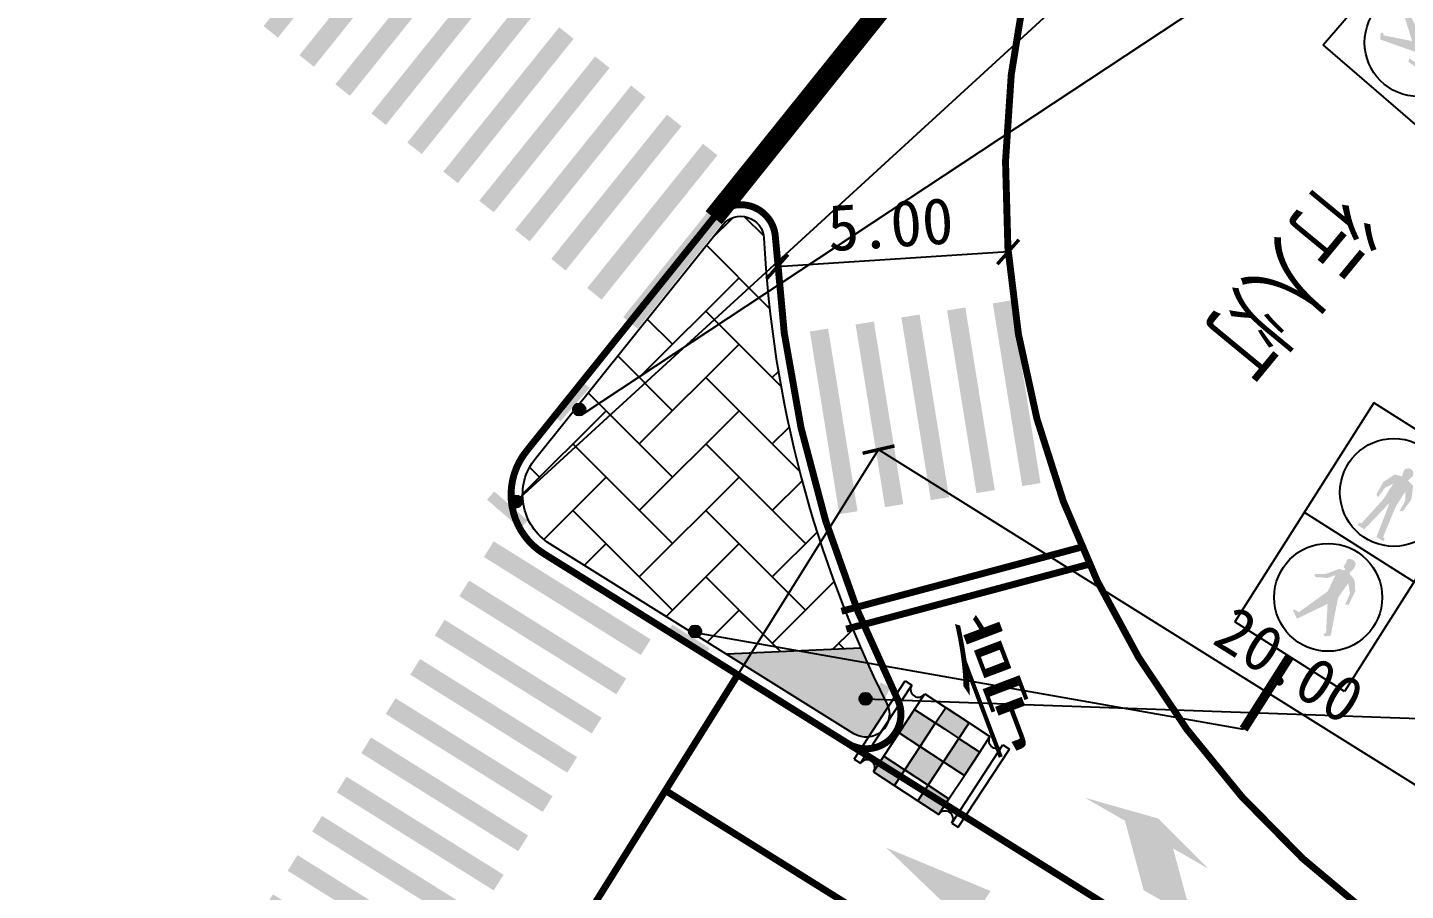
# Model space of a CAD drawing. Header units: millimetres. Extents: x 67546 to 67853, y 50657 to 50921.
# Drawn here: x 67696.48 to 67726.25, y 50772.62 to 50791.28 of the extents above; entities that cross this region are included whole.
import ezdxf

# ---------------------------------------------------------------- set-up
doc = ezdxf.new("R2010")
doc.units = ezdxf.units.MM
doc.linetypes.add('JTSS02', pattern=[2, 1, -1])
for name, color, linetype in [('@-交通信号', 7, 'Continuous'), ('@-交通岛', 82, 'Continuous'), ('@-交通标志', 7, 'Continuous'), ('@-设计标注', 7, 'Continuous'), ('@-路面边线', 7, 'Continuous'), ('@-辅助设计', 4, 'Continuous'), ('@-隔离岛', 3, 'Continuous'), ('交通标志', 7, 'Continuous')]:
    doc.layers.add(name, color=color, linetype=linetype)
doc.layers.add('@-道路标线', color=7, linetype='Continuous', lineweight=0)
doc.layers.get('0').off()
doc.layers.get('@-辅助设计').off()
doc.styles.add('--黑体', font='simhei.ttf')
doc.styles.add('STYLE1', font='simhei.ttf', dxfattribs={"width": 0.8})
doc.styles.add('宋体', font='')
doc.styles.get('宋体').set_extended_font_data('SimSun')
doc.dimstyles.new('标志标注', dxfattribs={"dimtxt": 1, "dimasz": 0.5, "dimexe": 0, "dimexo": 0, "dimgap": 0.25, "dimtad": 1, "dimzin": 0, "dimdsep": 46, "dimtxsty": '--黑体', "dimblk": 'ARCHTICK', "dimcen": 0.09, "dimadec": 0, "dimazin": 0, "dimtfac": 1, "dimtix": 1, "dimtmove": 1, "dimatfit": 0, "dimfxl": 1, "dimtolj": 1, "dimtzin": 0, "dimarcsym": 0})

# ---------------------------------------------------------------- blocks, each defined once
blk = doc.blocks.new('A$C4D5C2BD2')
at = {"layer": '@-交通信号', "linetype": 'ByBlock', "lineweight": -3}
blk.add_hatch(color=14, dxfattribs=at).paths.add_polyline_path([(0.5572020175083134, 0.5146595514379442, 1), (0.2922885207311656, 0.5146595514379442, 1)])
h = blk.add_hatch(color=14, dxfattribs=at)
edge = h.paths.add_edge_path()
edge.add_line((0.981396496295929, 0.3103656233288348), (0.9047607928514481, 0.5335762156173587))
edge.add_line((0.9047607928514481, 0.5335762188769877), (0.000568583607673645, 0.2231366215273738))
edge.add_line((0.0005685761570930481, 0.2231366285122931), (0.07720427960157394, -7.396377623081207e-05))
edge.add_line((0.07720427960157394, -7.396703585982323e-05), (0.9813964888453484, 0.3103656303137541))
at = {"layer": '@-交通信号', "color": 14}
blk.add_circle((0.4247452691197395, 0.5146595514379442, 363.6511633631799), 0.1324567483885739, dxfattribs=at)
blk = doc.blocks.new('A$C3CD052C4')
at = {"layer": '@-交通信号'}
h = blk.add_hatch(color=256, dxfattribs=at)
h.paths.add_polyline_path([(0.1983859571773792, 4.356085207038632), (0.3037263108562911, 4.182178008431947), (0.3200045453995699, 3.934058719638415), (0.3810483660345199, 3.966599105235218), (0.4013966001366498, 4.275731142948644), (0.2752394003473455, 4.548255585470542), (0.1207051664969185, 4.589344146314033), (0.1368730835529277, 4.649943680897195), (0.157221317771473, 4.715024181221452), (0.1409426421305398, 4.776036930097689), (0.1002470557141351, 4.8142541802099), (0.04286595714802388, 4.829918102943338), (-0.01451514147629496, 4.814254180208081), (-0.05521072783449199, 4.77603693009587), (-0.07148940341721755, 4.715024181205081), (-0.05114116919867229, 4.649943680909928), (-0.03497325220087077, 4.589344146312214), (-0.1895074860512977, 4.548255585452353), (-0.3156646858988097, 4.275731142926816), (-0.2953164516802644, 3.966599105244313), (-0.2342726311035221, 3.934058719632958), (-0.2179943965602433, 4.182178008441042), (-0.1126540429395391, 4.356085207034994), (-0.1126540428813314, 3.967285207005261), (-0.2342726310889702, 3.267445207033234), (-0.279085850372212, 3.25705659617779), (-0.2912468931463081, 3.189701124136263), (-0.1126540429249872, 3.189685207004004), (0.04286595720623154, 3.967285207021632), (0.1983859571919311, 3.189685207022194), (0.3769788072968367, 3.18970112414172), (0.3648177647555713, 3.257056596183247), (0.3200045454141218, 3.267445207024139), (0.1983859571773792, 3.967285207023451)])
h.paths.add_polyline_path([(-0.06118429476919118, 1.636378291499568), (-0.3482229192304658, 0.9205713478113466), (-0.4579572204529541, 0.9188305799580121), (-0.4771172687906073, 0.8874937784821668), (-0.3065058634529123, 0.7793136970540218), (0.08171556417073589, 1.403055258662789), (0.3901159533270402, 0.8554683633010427), (0.3610900809726445, 0.822830726599932), (0.3647185906738741, 0.7974457475393137), (0.4082571785402251, 0.7793136970467458), (0.506219883376616, 0.8590945566884329), (0.2014475629403023, 1.638771373256532), (0.2159607196663273, 2.019543891745343), (0.3683466593938647, 1.85998217249653), (0.408250562948524, 1.595980882662843), (0.4737198686198099, 1.636111189556686), (0.4445396291994257, 1.94701568977689), (0.3030383364821319, 2.150094438551605), (0.1325111714249942, 2.208116783383957), (0.1252545931201894, 2.251633812893488, 0.2072279350689316), (0.1346140927344095, 2.450030692549262, 0.0711061981058181), (0.1193633821385447, 2.472137523831407, 0.0975891202728249), (0.1034852991870139, 2.48372346323049, 0.0222332267681968), (0.08456203251262195, 2.491531811232562, 0.0407986121601978), (0.07378418094594963, 2.494460636444273, 0.0459787038497324), (0.04555813709157519, 2.49706172911101, 0.0363583218134128), (0.009835170960286632, 2.494460636444273, 0.02830864803348), (-0.00935821476741694, 2.490530535462312, 0.0246906909628924), (-0.03075985630857758, 2.483723463228671, 0.079384576499933), (-0.05583795587881468, 2.469505774046411, 0.1243502617140169), (-0.06706480044522323, 2.454712290782481, 0.0811445592898371), (-0.07183741006883793, 2.435193731856998, 0.0695555518301039), (-0.0704105976910796, 2.411836468469119, 0.0047304574096672), (-0.06829578496399336, 2.401883111553616, 0.0090106909384495), (-0.06704230702598579, 2.39668994594831, 0.057141586892112), (-0.06096273110597394, 2.380969756777631, -0.0682413411958788), (-0.05615765994298272, 2.367678773531225, -0.1243534000053011), (-0.05688904688577168, 2.34781299745373, 0.0894556629479959), (-0.05978576498455368, 2.320536050174269, 0.0148189027599731), (-0.05776430989499204, 2.300840494513977, -0.0224194918720017), (-0.05592311613145284, 2.279750535453786, 0.0428473774026392), (-0.05615765994298272, 2.26976586341334, 0.1828745618122536), (-0.05377668564324267, 2.264489678782411, 0.101618928131842), (-0.04527257199515589, 2.258886470561265, 0.0299215739039949), (-0.001733984012389556, 2.249434136931086), (-0.001733984012389556, 2.204490589996567), (-0.1098946226702537, 2.1785597586113), (-0.1807460487616481, 2.085614511275708), (-0.2914515398006188, 1.939557423202132), (-0.3313056047336431, 1.904149619640521), (-0.5062198836385505, 1.793500335124918), (-0.4530814243044006, 1.753666386819532), (-0.2629672755283536, 1.852729243923022), (-0.2161719821888255, 1.877593834708023), (-0.1098946225974942, 2.021437714965941)])
for p, q in [((-1.402307950018439, 5.60923179994461), (-1.402307949960232, -1.2732925824821e-11)), ((1.402307949902024, 5.609231799970075), (-1.402307950018439, 5.60923179994461)), ((1.402307949902024, 5.609231799970075), (1.402307949960232, 1.2732925824821e-11)), ((1.402307949989336, 2.804615899991404), (-1.402307950047543, 2.804615899995042)), ((1.402307949960232, 1.2732925824821e-11), (-1.402307949960232, -1.2732925824821e-11))]:
    blk.add_line(p, q, dxfattribs=at)
at = {"layer": '@-交通信号', "color": 1}
blk.add_circle((-1.01863406598568e-10, 4.206923849938903), 1.166399999991831, dxfattribs=at)
at = {"layer": '@-交通信号', "color": 3}
blk.add_circle((0.01579213106015231, 1.529717030643951), 1.166399999991831, dxfattribs=at)
blk = doc.blocks.new('A$C42B20481')
at = {"layer": '@-交通信号', "linetype": 'ByBlock', "lineweight": -3}
for points in [[(0.1324567483885739, 0, 1), (-0.1324567483885739, 0, 1)], [(0.4606980249664048, -0.3733013846704125), (0.4603487807471538, -0.1373016438719787), (-0.4956503291614354, -0.1387163790641353), (-0.4953010849567363, -0.374716119862569)]]:
    blk.add_hatch(color=14, dxfattribs=at).paths.add_polyline_path(points)
at = {"layer": '@-交通信号', "color": 14}
blk.add_circle((0, 0), 0.1324567483885739, dxfattribs=at)
blk = doc.blocks.new('*U50')
at = {"layer": '@-路面边线'}
h = blk.add_hatch(color=256, dxfattribs=at)
h.dxf.hatch_style = 1
h.paths.add_polyline_path([(0.3290716276812473, -0.00493495195909896), (0.3474177404914101, -4.004892879241841), (0.7474135332127638, -4.003058267962683), (0.7290674203821341, -0.003100340677790747)])
blk = doc.blocks.new('*U51')
at = {"layer": '@-辅助设计', "color": 0, "linetype": 'ByBlock', "lineweight": -2, "transparency": 16777216, "rotation": 321.0000000002346}
for p in [(67699.16209043124, 50798.41405245889), (67699.9392363927, 50797.78473206784), (67700.71638235416, 50797.15541167679), (67701.49352831562, 50796.52609128575), (67702.27067427708, 50795.8967708947), (67703.04782023854, 50795.26745050366), (67703.8249662, 50794.63813011261), (67704.60211216146, 50794.00880972156), (67705.37925812292, 50793.37948933052), (67706.15640408438, 50792.75016893947), (67706.93355004584, 50792.12084854842), (67707.7106960073, 50791.49152815738), (67708.48784196876, 50790.86220776632), (67709.26498793022, 50790.23288737528), (67710.04213389168, 50789.60356698423), (67710.81927985314, 50788.97424659318), (67711.5964258146, 50788.34492620214)]:
    blk.add_blockref('*U50', p, dxfattribs=at)
blk = doc.blocks.new('*U52')
at = {"layer": '@-路面边线'}
h = blk.add_hatch(color=256, dxfattribs=at)
h.dxf.hatch_style = 1
h.paths.add_polyline_path([(0.3484640278604318, -0.002446980837731483), (0.3484640278656204, -4.002446980831996), (0.7484640278651242, -4.002446980828855), (0.7484640278599356, -0.002446980834590384)])
blk = doc.blocks.new('*U53')
at = {"layer": '@-辅助设计', "color": 0, "linetype": 'ByBlock', "lineweight": -2, "transparency": 16777216}
for p, rotation in [((67710.12682559651, 50778.3416462895), 237.9999999999303), ((67709.59690633227, 50777.49359819334), 237.9999999999303), ((67709.06698706804, 50776.64555009719), 237.9999999999303), ((67708.5370678038, 50775.79750200103), 237.9999999999303), ((67708.00714853957, 50774.94945390488), 237.9999999999303), ((67707.47722927533, 50774.10140580872), 237.9999999999303), ((67706.9473100111, 50773.25335771257), 237.9999999999303), ((67706.41739074686, 50772.40530961641), 237.9999999999303), ((67705.88747148264, 50771.55726152026), 237.9999999999158), ((67705.3575522184, 50770.7092134241), 237.9999999999303), ((67704.82763295417, 50769.86116532794), 237.9999999999303), ((67704.29771368993, 50769.01311723179), 237.9999999999303), ((67703.7677944257, 50768.16506913563), 237.9999999999303), ((67703.23787516146, 50767.31702103948), 237.9999999999303), ((67702.70795589723, 50766.46897294332), 237.9999999999303), ((67702.17803663299, 50765.62092484717), 237.9999999999158)]:
    blk.add_blockref('*U52', p, dxfattribs=dict(at, rotation=rotation))
blk = doc.blocks.new('*U61')
at = {"layer": '@-路面边线'}
h = blk.add_hatch(color=256, dxfattribs=at)
h.dxf.hatch_style = 1
h.paths.add_polyline_path([(0.07852621056734804, 1.98489577410758), (0.1066889735314466, -2.015005082014402), (0.5066790591402277, -2.012188805711053), (0.4785162961901873, 1.98771205040717)])
blk = doc.blocks.new('*U62')
at = {"layer": '@-辅助设计', "color": 0, "linetype": 'ByBlock', "lineweight": -2, "transparency": 16777216, "rotation": 188.7404699377522}
for p in [(67717.15250454354, 50783.24712101123), (67718.14089134317, 50783.3990800002), (67715.17573094429, 50782.94320303331), (67716.16411774392, 50783.09516202227), (67714.18734414467, 50782.79124404435)]:
    blk.add_blockref('*U61', p, dxfattribs=at)
blk = doc.blocks.new('A$C348E0356')
at = {"layer": '交通标志', "lineweight": 15}
h = blk.add_hatch(color=1, dxfattribs=at)
h.paths.add_polyline_path([(3.003229652764275, 1.581825583154568), (2.699315253586973, 2.053429645515278), (2.345612207427619, 1.825493846656171), (2.649526606546714, 1.35388978429546)])
h.paths.add_polyline_path([(1.699794109328649, 2.827652479812969), (2.00370850827312, 2.356048417277634), (2.357411554490681, 2.58398421613674), (2.053497155546209, 3.055588278657522)])
h.paths.add_polyline_path([(2.00370850827312, 2.356048417277634), (1.473153939063194, 2.014144718996249), (1.815057638159487, 1.483590148374786), (2.345612207427619, 1.825493846656171), (2.212649657740256, 2.031820624353712)])
h.paths.add_polyline_path([(2.11897203727858, 1.011986086014075), (1.815057638159487, 1.483590148374786), (1.284503068891353, 1.141686450093402), (1.588417468068655, 0.6700823877326914)])
h.paths.add_polyline_path([(1.169239540060515, 2.485748781531583), (0.6386849708505907, 2.143845083250199), (0.9425993697950616, 1.672241020714864), (1.473153939063194, 2.014144718996249)])
h.paths.add_polyline_path([(0.9425993697950616, 1.672241020714864), (0.5888963236357087, 1.444305221855755), (0.9308000227320008, 0.9137506512342952), (1.284503068891353, 1.141686450093402), (1.151540519262198, 1.348013227790942)])
at = {"layer": '交通标志', "lineweight": 25}
for p, q in [((1.768577406415715, 3.497717086982446), (6.21755607426e-05, 2.358038092701462)), ((1.863550656125879, 3.350340817545656), (1.768577406415715, 3.497717086982446)), ((1.863550656125879, 3.350340817545656), (0.0950354252709076, 2.210661823264671)), ((1.699794109328649, 2.827652479812969), (1.169239540060515, 2.485748781531583)), ((2.053497155546209, 3.055588278657522), (1.699794109328649, 2.827652479812969)), ((2.00370850827312, 2.356048417277634), (1.699794109328649, 2.827652479812969)), ((2.357411554490681, 2.58398421613674), (2.053497155546209, 3.055588278657522)), ((1.169239540060515, 2.485748781531583), (0.6386849708505907, 2.143845083250199)), ((1.473153939063194, 2.014144718996249), (1.169239540060515, 2.485748781531583)), ((2.357411554490681, 2.58398421613674), (2.00370850827312, 2.356048417277634)), ((2.699315253586973, 2.053429645515278), (2.357411554490681, 2.58398421613674)), ((0.0950354252709076, 2.210661823264671), (6.21755607426e-05, 2.358038092701462)), ((2.00370850827312, 2.356048417277634), (1.473153939063194, 2.014144718996249)), ((2.345612207427619, 1.825493846656171), (2.00370850827312, 2.356048417277634)), ((3.003229652764275, 1.581825583154568), (2.566352703957818, 2.259756423212819)), ((0.6386849708505907, 2.143845083250199), (0.2849819246330298, 1.91590928439109)), ((0.5888963236357087, 1.444305221855755), (0.2849819246330298, 1.91590928439109)), ((0.9425993697950616, 1.672241020714864), (0.6386849708505907, 2.143845083250199)), ((1.473153939063194, 2.014144718996249), (0.9425993697950616, 1.672241020714864)), ((1.815057638159487, 1.483590148374786), (1.473153939063194, 2.014144718996249)), ((2.649526606546714, 1.35388978429546), (2.212649657740256, 2.031820624353712)), ((2.699315253586973, 2.053429645515278), (2.345612207427619, 1.825493846656171)), ((0.9425993697950616, 1.672241020714864), (0.5888963236357087, 1.444305221855755)), ((1.284503068891353, 1.141686450093402), (0.9425993697950616, 1.672241020714864)), ((2.11897203727858, 1.011986086014075), (1.68209508853033, 1.689916926072328)), ((2.345612207427619, 1.825493846656171), (1.815057638159487, 1.483590148374786)), ((3.003229652764275, 1.581825583154568), (2.649526606546714, 1.35388978429546)), ((0.9308000227320008, 0.9137506512342952), (0.5888963236357087, 1.444305221855755)), ((1.588417468068655, 0.6700823877326914), (1.151540519262198, 1.348013227790942)), ((1.815057638159487, 1.483590148374786), (1.284503068891353, 1.141686450093402)), ((3.193176151951773, 1.287073044106364), (1.424660921038593, 0.1473940498253796)), ((2.649526606546714, 1.35388978429546), (2.11897203727858, 1.011986086014075)), ((3.288149401603732, 1.139696774669572), (3.193176151951773, 1.287073044106364)), ((1.234714421851094, 0.442146588873584), (0.7978374730446376, 1.120077428931835)), ((1.284503068891353, 1.141686450093402), (0.9308000227320008, 0.9137506512342952)), ((3.288149401603732, 1.139696774669572), (1.519634170748758, 1.7780388589e-05)), ((2.11897203727858, 1.011986086014075), (1.588417468068655, 0.6700823877326914)), ((1.588417468068655, 0.6700823877326914), (1.234714421851094, 0.442146588873584)), ((1.519634170748758, 1.7780388589e-05), (1.424660921038593, 0.1473940498253796))]:
    blk.add_line(p, q, dxfattribs=at)
for centre, major_axis, ratio, start_param, end_param in [((1.958523905836044, 3.202964548094313), (0.0132628393479032, 0.1748249984116091), 0.9999999976595978, 0.648165981041317, 3.789758634631108), ((0.1900086749810725, 2.06328555382788), (-0.1748249984686601, 0.0132628393522313), 0.999999997006934, 2.218962305269292, 5.360554958859085), ((3.098202902416232, 1.434449313717776), (-0.1748249984686601, 0.0132628393522313), 0.999999997006934, -0.9226303483204992, 2.218962305269292), ((1.329687671561259, 0.2947703194367932), (0.0132628393608787, 0.1748249985826468), 0.9999999959073038, 3.789758633994535, 6.931351287584327)]:
    blk.add_ellipse(centre, major_axis=major_axis, ratio=ratio, start_param=start_param, end_param=end_param, dxfattribs=at)
blk = doc.blocks.new('A$C174B43BA')
at = {"layer": '交通标志', "linetype": 'ByBlock', "lineweight": -3}
for points in [[(0.6366147921982129, 0.3842561724922007, 1), (0.3717012954210651, 0.3842561724922007, 1)], [(0.955758185315062, -1.431443593e-06), (0.9610766889582008, 0.2359386311726439), (0.0053193263074718, 0.2574830817691236), (8.226643331e-07, 0.0215430191528867)]]:
    blk.add_hatch(color=14, dxfattribs=at).paths.add_polyline_path(points)
at = {"layer": '交通标志', "color": 14}
blk.add_circle((0.504158043809639, 0.3842561724922007), 0.1324567483885739, dxfattribs=at)
blk = doc.blocks.new('_ARCHTICK')
at = {"color": 0, "linetype": 'ByBlock', "const_width": 0.15}
blk.add_lwpolyline([(-0.5, -0.5), (0.5, 0.5)], dxfattribs=at)
blk = doc.blocks.new('*D79')
at = {"layer": '@-设计标注', "color": 0, "lineweight": -2, "transparency": 16777216}
for p, q in [((67711.82292178884, 50777.28180776104), (67714.86513101678, 50782.15036023309)), ((67714.86513101678, 50782.15036023309), (67731.82609293991, 50771.55197494843)), ((67728.78388371196, 50766.68342247638), (67731.82609293991, 50771.55197494843))]:
    blk.add_line(p, q, dxfattribs=at)
at = {"layer": 'Defpoints', "color": 0, "transparency": 16777216}
for p in [(67711.82292178884, 50777.28180776104), (67731.82609293991, 50771.55197494843), (67728.78388371196, 50766.68342247638)]:
    blk.add_point(p, dxfattribs=at)
at = {"layer": '@-设计标注', "color": 0, "lineweight": -2, "transparency": 16777216, "xscale": 0.5, "yscale": 0.5, "zscale": 0.5}
for p, rotation in [((67714.86513101678, 50782.15036023309), 147.9999999999958), ((67731.82609293991, 50771.55197494843), 327.9999999999959)]:
    blk.add_blockref('_ARCHTICK', p, dxfattribs=dict(at, rotation=rotation))
at = {"layer": '@-设计标注', "color": 0, "transparency": 16777216, "insert": (67723.74602850105, 50777.49196797803), "char_height": 1, "attachment_point": 5, "rotation": 327.99999999999585, "style": '--黑体'}
blk.add_mtext('\\A1;20.00', dxfattribs=at)
blk = doc.blocks.new('*D113')
at = {"layer": '@-设计标注', "color": 0, "lineweight": -2, "transparency": 16777216}
for p, q in [((67717.64639900264, 50786.71209347437), (67717.66497645176, 50786.42367573636)), ((67712.65673897626, 50786.3907014686), (67712.67531642539, 50786.1022837306)), ((67717.66497645176, 50786.42367573636), (67712.67531642539, 50786.1022837306))]:
    blk.add_line(p, q, dxfattribs=at)
at = {"layer": 'Defpoints', "color": 0, "transparency": 16777216}
for p in [(67717.64639900264, 50786.71209347437), (67712.65673897626, 50786.3907014686), (67712.67531642539, 50786.1022837306)]:
    blk.add_point(p, dxfattribs=at)
at = {"layer": '@-设计标注', "color": 0, "lineweight": -2, "transparency": 16777216, "xscale": 0.5, "yscale": 0.5, "zscale": 0.5}
for p, rotation in [((67717.66497645176, 50786.42367573636), 3.685421927977916), ((67712.67531642539, 50786.1022837306), 183.6854219279779)]:
    blk.add_blockref('_ARCHTICK', p, dxfattribs=dict(at, rotation=rotation))
at = {"layer": '@-设计标注', "color": 0, "transparency": 16777216, "insert": (67715.1215765231, 50787.01703509701), "char_height": 1, "attachment_point": 5, "rotation": 3.6854219279778797, "style": '--黑体'}
blk.add_mtext('\\A1;5.00', dxfattribs=at)

msp = doc.modelspace()

# ---------------------------------------------------------------- hatches: boundary and pattern name
at = {"layer": '@-道路标线'}
for points in [[(67723.78952862296, 50770.95855039095), (67723.86432813472, 50771.08856974681), (67721.52397972092, 50772.43496096071), (67721.22947388291, 50773.52732825759), (67722.00959002109, 50773.0785311861), (67720.90886182208, 50774.17324458804), (67719.32252332346, 50774.62438776537), (67720.1893190311, 50774.12572435159), (67720.59426455888, 50772.62371931834), (67723.71472911065, 50770.82853103428)], [(67720.05259881768, 50770.25800828355), (67720.13470810677, 50770.38353941086), (67717.12196099621, 50772.35416237228), (67717.28617957913, 50772.60522463272), (67715.03135363621, 50773.54237988389), (67716.79352383806, 50771.85203785585), (67716.95774241854, 50772.10310011471), (67719.97048952692, 50770.13247715272)]]:
    msp.add_hatch(color=7, dxfattribs=at).paths.add_polyline_path(points)
at = {"layer": '@-隔离岛'}
h = msp.add_hatch(dxfattribs=at)
h.set_pattern_fill('GRASS', color=256, scale=0.02, angle=-1.6576033e-09, style=0)
h.set_pattern_definition([(90, (0, 0), (-0.3592102447896078, 0.3592102448103922), [0.09525, -0.6231704896]), (44.9999999983424, (0, 0), (-0.3592102448323739, 0.3592102448531583), [0.09525, -0.41275]), (134.9999999983424, (0, 0), (-0.3592102448531583, -0.3592102448323739), [0.09525, -0.41275])])
h.paths.add_polyline_path([(67714.47933528763, 50777.86038756352), (67711.58747743013, 50777.7237243257), (67714.3337647777, 50776.00765353067, 0.1648705589889544), (67714.6462013064, 50775.93393673826), (67715.07410627056, 50776.58663591662, 0.03769896971207618), (67715.04544896707, 50776.65625979078, -0.0009910385635177148), (67715.00066728992, 50776.74577833466), (67714.71641516281, 50776.75586227321, -0.9824251142804514), (67714.45158493578, 50776.76055826579, -1.017889287910225), (67714.71641516281, 50776.75586227321), (67715.00066728992, 50776.74577833466, -0.01218501961812076)])
h.paths.add_polyline_path([(67702.16427977735, 50802.51870147807, 0.4437890083581539), (67702.05003956851, 50803.25138264229), (67702.01829887122, 50803.139749878, -0.3352159146615686), (67702.11452987723, 50803.01234310509, -1), (67701.84961638047, 50803.01234310509, -0.4978850821343966), (67702.01829887122, 50803.139749878), (67702.05003956851, 50803.25138264229, 0.2403229251265446), (67701.59833774286, 50803.30084452759, -0.02403165531386301), (67699.29158392521, 50802.55026193956), (67700.0223570941, 50799.873647247)])
h.paths.add_polyline_path([(67696.29584284294, 50795.27178539443, 0.172695880453688), (67694.4243184828, 50795.84803882931), (67694.50476080421, 50795.63080289759, -0.5223405233199353), (67694.68321392371, 50795.50658887246, -1), (67694.41830042694, 50795.50658887246, -0.3137665123952535), (67694.50476080421, 50795.63080289759), (67694.4243184828, 50795.84803882931, 0.1204058587653705), (67693.09350993844, 50795.46105842479), (67694.02503554296, 50794.59239674544, 0.4348123749617517), (67695.84896594485, 50794.71993838365)])
h.paths.add_polyline_path([(67685.35353192818, 50765.19372893243), (67682.29554250036, 50761.67591450505, 0.668930671040882), (67682.7088123817, 50760.84917655245), (67682.79388372015, 50761.70238545506, -0.3853967382320559), (67682.67456874081, 50761.83418865722, -1), (67682.93948223758, 50761.83418865722, -0.4436297883538115), (67682.79388372015, 50761.70238545506), (67682.7088123817, 50760.84917655245, 0.08431823525256274), (67682.87145384218, 50760.8890001512, -0.02597946412037406), (67686.30459423547, 50762.16723825481)])
h.paths.add_polyline_path([(67691.07815015365, 50770.49334151192, 0.3689194771130387), (67689.79352130918, 50770.30135244475, 0.2904346216333383), (67691.40374648308, 50769.60304341945, -0.04918014350271164), (67691.40119586549, 50769.62891207572, -0.870083212135626), (67691.66104422955, 50769.6651910841, 0.07090268533263139), (67692.0753942798, 50769.87019422112)])
h.paths.add_polyline_path([(67671.27580606334, 50786.68262790099), (67670.17979054966, 50787.70467890214, 0.794167672399738), (67669.37144633124, 50787.16127018849, -0.01364420500547146), (67669.88888074883, 50785.68026766826)])
h.paths.add_polyline_path([(67670.47704791668, 50786.73152862531, -1), (67670.74196141344, 50786.73152862531, -1)], flags=16)
h.paths.add_polyline_path([(67669.64824326297, 50787.33480429302, -1), (67669.91315675974, 50787.33480429302, -1)], flags=16)
h = msp.add_hatch(dxfattribs=at)
h.set_pattern_fill('AR-HBONE', color=30, scale=0.01, angle=-1.6576033e-09, style=0)
h.set_pattern_definition([(44.9999999983424, (0, 0), (4.156886443366873e-11, 1.436840979371065), [3.048, -1.016]), (134.9999999983424, (0.7184200000207843, 0.7184199999792156), (4.156886443366873e-11, 1.436840979371065), [3.048, -1.016])])
h.paths.add_polyline_path([(67712.4352251631, 50785.98694869419), (67707.17375689572, 50781.16185245534, 0.255888583198547), (67707.76129230011, 50780.11459014819), (67710.76856138499, 50778.2354398641, -0.9324973977301869), (67711.03218512404, 50778.21700048367, -0.2493179534871803), (67710.97380140514, 50778.10719166572), (67711.58747743013, 50777.7237243257), (67714.47933528763, 50777.86038756352, -0.08354644528235118)])
h.paths.add_polyline_path([(67712.4352251631, 50785.98694869419, -0.007275388396998398), (67712.3873766225, 50786.72016442699, 0.6897286273586153), (67711.49790752832, 50787.00762075113), (67708.40504448688, 50783.14977148705, -0.3974434518788362), (67708.52987670296, 50783.01753436404, -0.870350966692279), (67708.27000625139, 50782.9813330045), (67707.44841777792, 50781.95653350796, 0.1732063352084627), (67707.17375689572, 50781.16185245534)])
h.paths.add_polyline_path([(67691.61992624556, 50769.52840510747, -0.5737494409338134), (67691.40374648308, 50769.60304341945, -0.2904346216333278), (67689.79352130918, 50770.30135244475), (67685.35353192818, 50765.19372893243), (67686.30459423547, 50762.16723825481, -0.07389291008477142), (67696.54721158375, 50763.78822121426)])
h.paths.add_polyline_path([(67686.33540180385, 50765.97822919949, -1), (67686.60031530062, 50765.97822919949, -1)], flags=16)
h.paths.add_polyline_path([(67696.35624655517, 50767.19522083418), (67692.0753942798, 50769.87019422112, -0.07090268533259443), (67691.66104422955, 50769.6651910841, -0.06947112674735581), (67691.66610936225, 50769.62891207572, -0.2187562552700916), (67691.61992624556, 50769.52840510746), (67696.54721158375, 50763.78822121426, -0.02650331080481389), (67700.28081162216, 50763.62550135072, 0.121995504940891), (67700.51865834296, 50763.66053465042), (67700.50519243961, 50763.83027943655, -0.4375950361594934), (67700.36226076797, 50763.96232134724, -1), (67700.62717426474, 50763.96232134724, -0.3912123718394016), (67700.50519243961, 50763.83027943655), (67700.51865834296, 50763.66053465042, 0.6110617890127323), (67700.59397089723, 50764.5471967707)])

# ---------------------------------------------------------------- linework, layer by layer
at = {"layer": '@-交通信号'}
msp.add_line((67707.12255975087, 50781.114901464), (67728.81268017793, 50801.00610163365), dxfattribs=at)
at = {"layer": '@-交通信号', "linetype": 'Continuous', "lineweight": -3}
for p, q in [((67708.50126355616, 50782.93530726021, 363.6511633631799), (67723.98263560851, 50793.17158452584)), ((67711.02390510682, 50778.17090352463), (67722.7546221459, 50776.10641980168, 31.0774134396799))]:
    msp.add_line(p, q, dxfattribs=at)
at = {"layer": '@-交通信号', "const_width": 0.2, "elevation": 31.0774134396799, "flags": 128}
msp.add_lwpolyline([(67723.74781701321, 50777.67195395631), (67722.7546221459, 50776.10641980168)], dxfattribs=at)
at = {"layer": '@-交通岛', "color": 7, "linetype": 'Continuous', "const_width": 0.15, "flags": 128}
msp.add_lwpolyline([(67707.25336305743, 50782.11291015588), (67711.30285280783, 50787.16399739905, -0.6897286273581132), (67712.63705644908, 50786.73281291284, 0.1041780334920221), (67715.26881124568, 50776.76855089677, -0.7582856909501907), (67714.20128496164, 50775.79564150664), (67707.62881248405, 50779.90257812414, -0.4489950637766887)], format="xyb", close=True, dxfattribs=at)
at = {"layer": '@-交通标志'}
msp.add_line((67714.5840416838, 50776.76055826631), (67737.53684028261, 50775.94630011827), dxfattribs=at)
at = {"layer": '@-道路标线', "color": 7, "linetype": 'Continuous', "const_width": 0.15, "flags": 128}
msp.add_lwpolyline([(67724.44240039472, 50803.55346997166), (67722.00066146851, 50800.50779333054, 0.4489950637764288), (67727.00665382338, 50771.03669957427), (67747.2021236117, 50758.41716945612), (67772.64356649638, 50742.51959152911), (67760.98534268327, 50723.8625334137)], format="xyb", dxfattribs=at)
at = {"layer": '@-道路标线', "color": 7, "linetype": 'JTSS02', "ltscale": 1.5, "const_width": 0.4499999999999999, "flags": 128}
msp.add_lwpolyline([(67721.95498505121, 50800.45081934537), (67711.30285280784, 50787.16399739904)], dxfattribs=at)
at = {"layer": '@-道路标线', "color": 7, "linetype": 'Continuous', "const_width": 0.15, "flags": 128}
for points in [[(67714.06404368654, 50778.6548690479), (67719.25517165299, 50780.04264016607)], [(67714.16734990849, 50778.26843946245), (67719.42003275518, 50779.67266636549)], [(67706.74044339625, 50769.14814209631), (67711.82292178881, 50777.28180776104)], [(67711.82292178883, 50777.28180776104), (67728.78388371196, 50766.68342247637)], [(67710.25965995932, 50774.78006587738), (67727.22062188247, 50764.1816805927)]]:
    msp.add_lwpolyline(points, dxfattribs=at)
at = {"layer": '@-隔离岛', "linetype": 'Continuous', "flags": 128}
msp.add_lwpolyline([(67707.44841777792, 50781.95653350796), (67711.49790752832, 50787.00762075113, -0.6897286273596623), (67712.3873766225, 50786.72016442699, 0.1041780334920477), (67715.04544896707, 50776.65625979076, -0.7582856909501914), (67714.3337647777, 50776.00765353067), (67707.76129230011, 50780.11459014818, -0.4489950637778215)], format="xyb", close=True, dxfattribs=at)
msp.add_lwpolyline([(67714.47933528763, 50777.86038756352), (67711.58747743013, 50777.7237243257)], dxfattribs=at)

# ---------------------------------------------------------------- block references
at = {"layer": '@-交通信号'}
for name, p, rotation in [('A$C3CD052C4', (67725.38671028773, 50791.96083784346), 229.2284955472859), ('A$C3CD052C4', (67723.74781701321, 50777.67195395631, 31.0774134396799), 327.608436320871), ('A$C42B20481', (67707.02493796994, 50781.02537617104), 318.9891696313806)]:
    msp.add_blockref(name, p, dxfattribs=dict(at, rotation=rotation))
at = {"layer": '@-交通信号', "linetype": 'Continuous', "ltscale": 2}
for p, rotation in [((67708.50639870782, 50783.67587062225), 210.133328341453), ((67710.23253869862, 50778.22887197824, -363.6511633631799), 308.5132691150382)]:
    msp.add_blockref('A$C4D5C2BD2', p, dxfattribs=dict(at, rotation=rotation))
at = {"layer": '@-交通标志', "lineweight": 0, "ltscale": 0.5, "xscale": 0.9599999997002064, "yscale": 0.9600000000946607, "zscale": 0.9600000000000364, "rotation": 203.9526089408915}
msp.add_blockref('A$C348E0356', (67716.77601093453, 50777.74130266348), dxfattribs=at)
at = {"layer": '@-交通标志', "rotation": 65.44494985064115}
msp.add_blockref('A$C174B43BA', (67714.72403503378, 50776.14231074149), dxfattribs=at)
at = {"layer": '@-辅助设计'}
for name in ['*U51', '*U62', '*U53']:
    msp.add_blockref(name, (0, 0), dxfattribs=at)

# ---------------------------------------------------------------- texts
at = {"layer": '@-交通信号', "style": '宋体', "width": 0.7}
msp.add_text('行人灯', height=1.499999999999999, rotation=230.4975630049092, dxfattribs=at).set_placement((67724.54149078067, 50787.87139970881))
at = {"layer": '@-道路标线', "color": 7, "ltscale": 10, "style": 'STYLE1', "width": 0.4}
msp.add_text('停', height=2.43004224725941, rotation=20.69022307247107, dxfattribs=at).set_placement((67717.17344894647, 50775.65722194042))

# ---------------------------------------------------------------- dimensions: what is measured, and where the dimension line sits
at = {"layer": '@-设计标注'}
for p1, p2, distance, picture, middle in [((67717.64639900262, 50786.71209347437), (67712.65673897625, 50786.3907014686), 0.2890154203629458, '*D113', (67715.1215765231, 50787.01703509701)), ((67711.82292178883, 50777.28180776104), (67728.78388371196, 50766.68342247637), 5.740891930682938, '*D79', (67723.74602850105, 50777.49196797803))]:
    dim = msp.add_aligned_dim(p1=p1, p2=p2, distance=distance, dimstyle='标志标注', dxfattribs=at)
    dim.commit()
    dim.dimension.update_dxf_attribs({"geometry": picture, "text_midpoint": middle})

doc.saveas('drawing.dxf')
